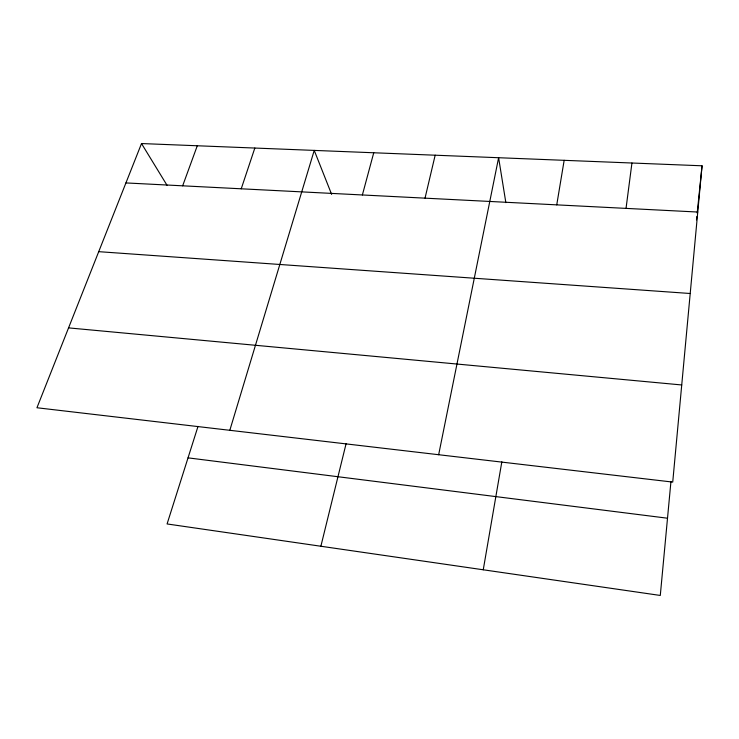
<?xml version="1.0" encoding="UTF-8"?>
<svg xmlns="http://www.w3.org/2000/svg" width="739" height="739" viewBox="0 0 739 739"><rect width="100%" height="100%" fill="white"/><g stroke="black" fill="none" stroke-linecap="round" stroke-linejoin="round"><path stroke-width="1.11" d="M702.05 165.795L672.73 482.087L36.95 407.752L141.509 143.551L702.05 165.795L697.191 213.1M670.938 481.551L660.287 595.449L167.079 523.951L198.006 426.394M696.489 219.908L696.84 216.509M626.035 208.389L631.937 163.014M556.744 204.86L564.162 160.317M483.251 569.787L501.836 461.829M438.661 454.725L498.613 157.721L505.855 202.643M425.027 198.163L435.169 155.199M320.874 546.25L346.092 443.659M362.378 194.967L373.74 152.77M229.82 430.301L314.232 150.405L331.654 194.422M241.228 188.805L254.835 148.049M182.653 185.822L197.285 145.768M125.926 182.93L697.764 212.038M98.721 251.666L690.217 293.503M68.561 327.885L681.737 384.964M188.039 457.857L667.511 518.215M141.509 143.551L167.032 185.286"/></g></svg>
